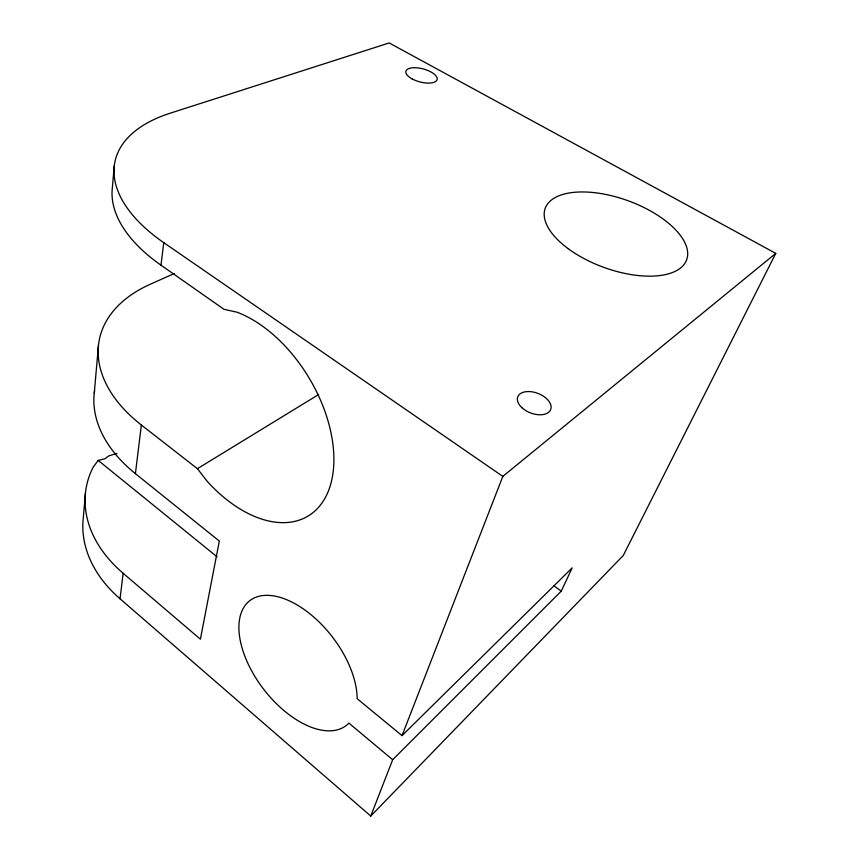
<?xml version="1.0" encoding="UTF-8"?>
<svg xmlns="http://www.w3.org/2000/svg" width="859" height="859" viewBox="0 0 859 859"><rect width="100%" height="100%" fill="white"/><g stroke="black" fill="none" stroke-linecap="round" stroke-linejoin="round"><path stroke-width="1.29" d="M85.492 492.765L83.237 518.364A139.545 101.641 9.2 0 0 120.024 598.777L370.766 816.05L623.258 555.505L775.763 253.384L389.181 42.95L170.179 113.195A175.472 89.025 12.2 0 0 163.768 242.667L160.998 265.184L224.027 309.326L237.084 312.214A118.059 72.038 59 0 1 332.487 476.337A118.059 72.038 59 0 1 207.33 481.469L197.42 468.681L141.37 425.012A157.208 97.411 11 0 1 150.078 284.34L174.398 273.463M94.254 393.239L98.495 344.996M114.268 165.851L112.336 187.831A173.228 90.27 12 0 0 160.998 265.184M120.024 598.777L123.159 573.286A142.154 101.255 9.5 0 1 93.201 467.092L98.205 460.403L105.088 458.717L108.556 455.989L116.942 453.348M123.159 573.286L200.394 639.214L219.313 541.063L135.4 473.642L141.37 425.012M370.766 816.05L392.67 759.721L561.26 591.132L572.201 567.853L402.033 735.626L357.14 698.678A78.888 43.175 52.3 0 0 277.94 596.79A78.888 43.175 52.3 0 0 252.439 672.286A78.888 43.175 52.3 0 0 348.883 723.117L392.67 759.721M402.033 735.626L502.826 476.391L775.763 253.384M197.42 468.681L318.689 394.496M163.768 242.667L502.826 476.391M553.797 585.774L561.26 591.132M98.205 460.403L217.037 556.782M135.4 473.642A152.29 98.978 10.6 0 1 94.587 390.63M568.003 248.541A75.248 35.455 20 0 0 686.169 260.986A75.248 35.455 20 0 0 593.687 192.577A75.248 35.455 20 0 0 568.003 248.541M521.853 407.638A17.631 10.437 21 0 0 550.372 410.194A17.631 10.437 21 0 0 530.475 391.64A17.631 10.437 21 0 0 521.853 407.638M412.148 78.91A16.149 6.7 14.9 0 0 437.091 79.586A16.149 6.7 14.9 0 0 415.23 67.721A16.149 6.7 14.9 0 0 412.148 78.91"/></g></svg>
